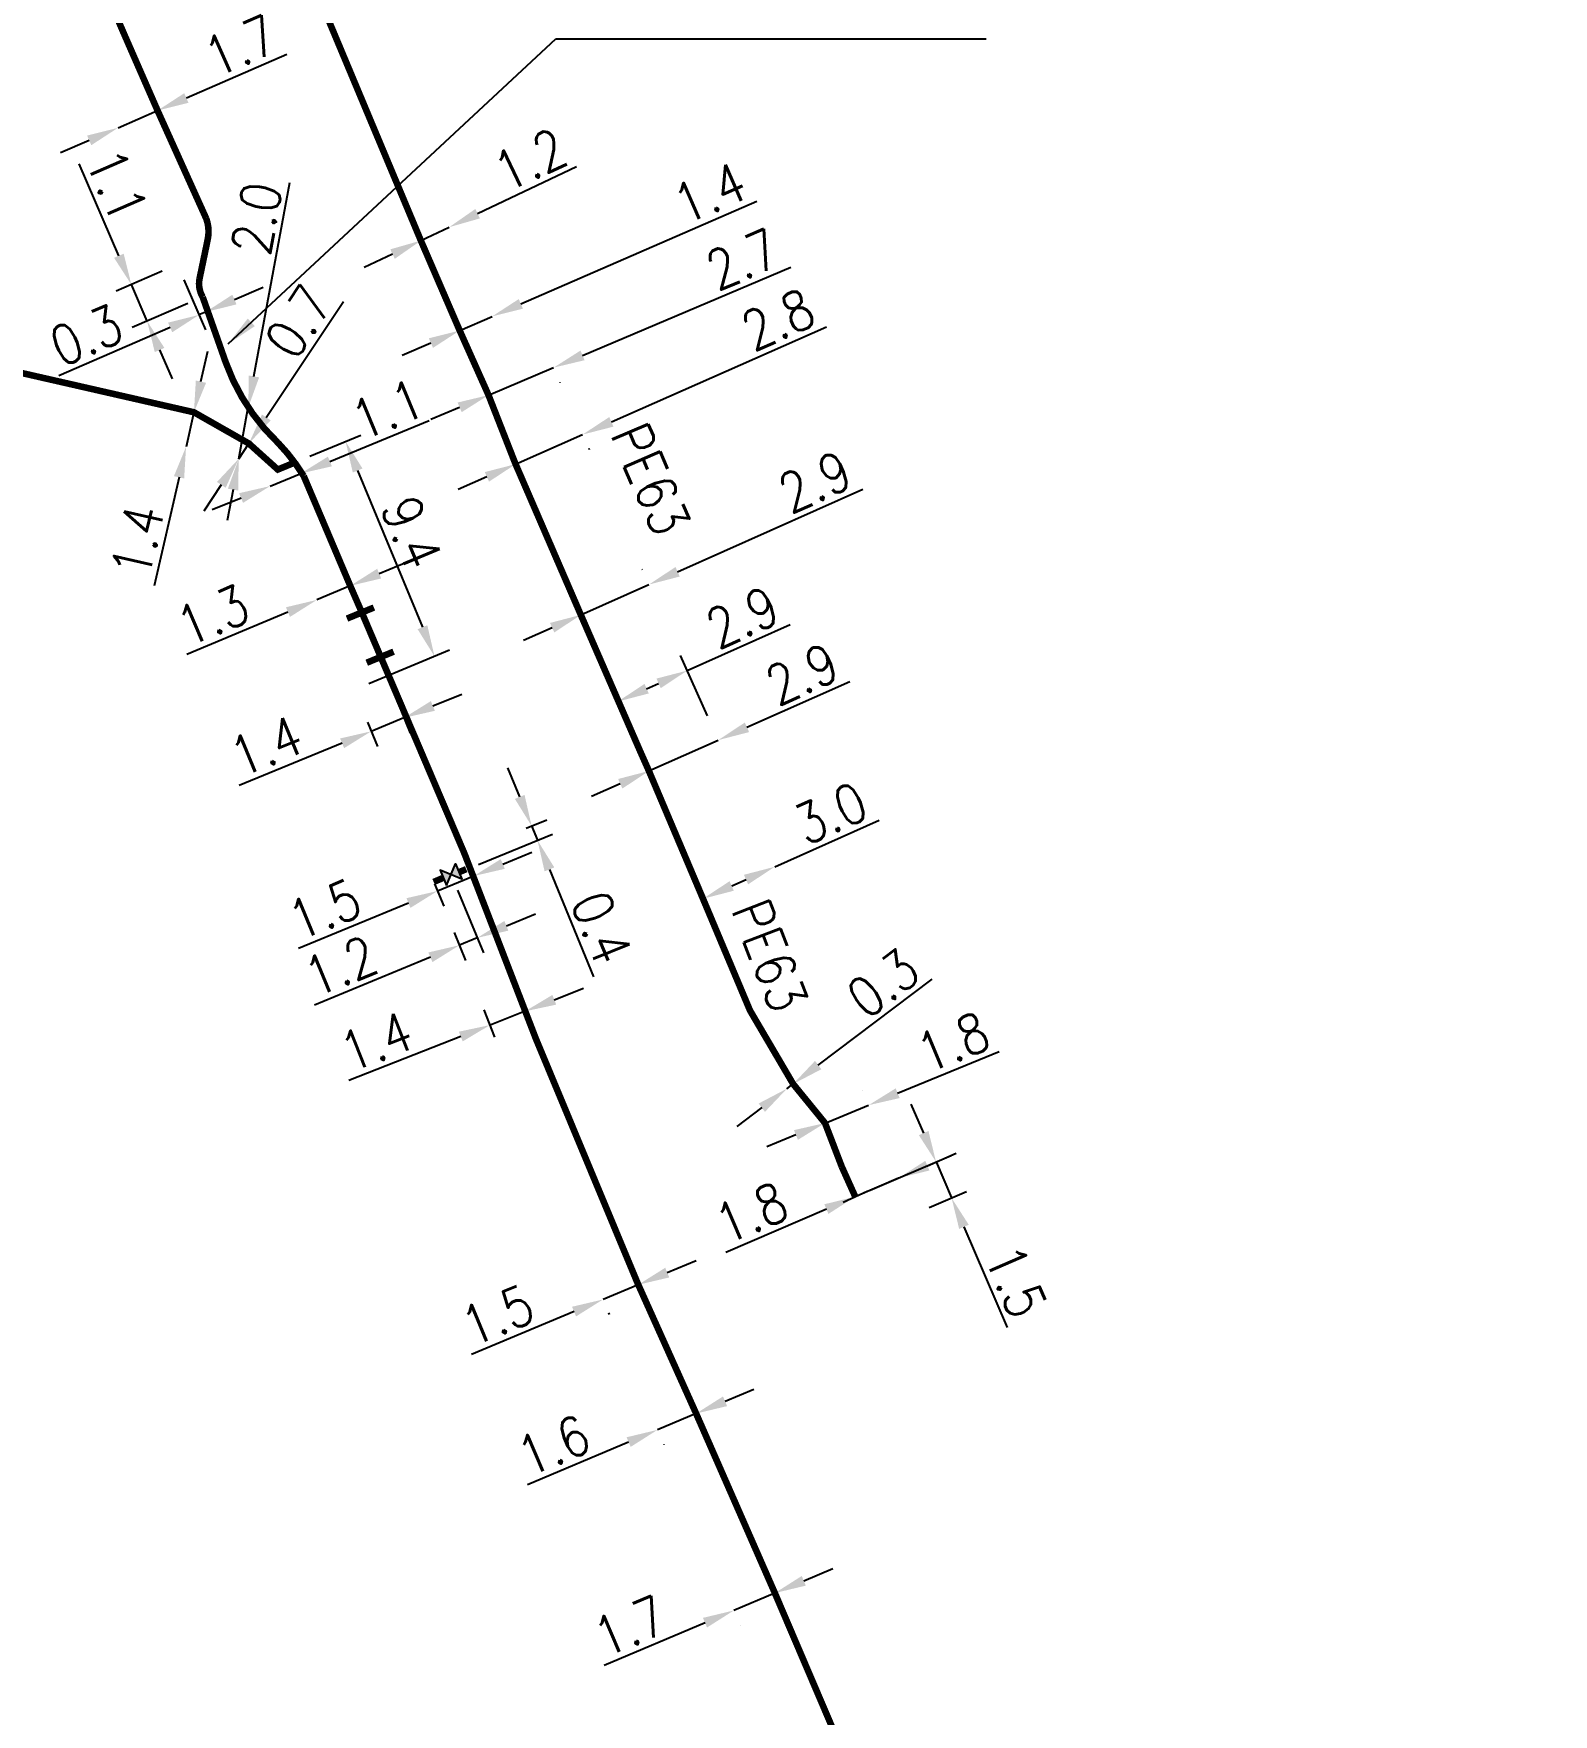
# Model space of a CAD drawing. Header units: millimetres. Extents: x 104988 to 105484, y 137061 to 138000.
# Drawn here: x 105171.4 to 105229.4, y 137511.8 to 137576.1 of the extents above; entities that cross this region are included whole.
import ezdxf
from ezdxf.enums import TextEntityAlignment as Align

# ---------------------------------------------------------------- set-up
doc = ezdxf.new("R2010")
doc.units = ezdxf.units.MM
doc.header["$PDMODE"] = 34
doc.layers.get('0').update_dxf_attribs({"linetype": 'CONTINUOUS'})
doc.layers.get('DEFPOINTS').update_dxf_attribs({"linetype": 'CONTINUOUS'})
for name, color, linetype in [('G_120', 4, 'CONTINUOUS'), ('G_300', 7, 'CONTINUOUS'), ('G_340', 7, 'CONTINUOUS')]:
    doc.layers.add(name, color=color, linetype=linetype)
doc.styles.add('G_ROMANS', font='ROMANS.SHX', dxfattribs={"width": 0.75})
doc.styles.get("Standard").update_dxf_attribs({"font": 'romans.shx', "width": 0.85})
doc.linetypes.add('G_TYPB_PE', pattern='A,5,-0.3,["o",Standard,S=1.5,R=0,X=0,Y=-0.5],-1.65', length=6.95)
doc.dimstyles.get("Standard").update_dxf_attribs({"dimtxt": 1.5, "dimasz": 1.2, "dimexe": 0.625, "dimexo": 0.625, "dimgap": 0.25, "dimtad": 1, "dimdec": 1, "dimzin": 0, "dimdsep": 46, "dimtxsty": 'Standard', "dimcen": -0.5, "dimadec": 0, "dimazin": 0, "dimtfac": 1, "dimtdec": 1, "dimtmove": 0, "dimatfit": 3, "dimfxl": 0, "dimtolj": 1, "dimtzin": 0, "dimarcsym": 0})

# ---------------------------------------------------------------- blocks, each defined once
blk = doc.blocks.new('*D143')
at = {"layer": 'DEFPOINTS', "color": 0, "linetype": 'Continuous', "transparency": 16777216}
for p in [(105183.88, 137550.325), (105185.126, 137550.845), (105185.51, 137549.912)]:
    blk.add_point(p, dxfattribs=at)
at = {"layer": 'G_120', "color": 0, "linetype": 'Continuous', "lineweight": -2, "transparency": 16777216}
for p, q in [((105186.619, 137550.369), (105187.729, 137550.825)), ((105184.118, 137549.746), (105184.498, 137548.821)), ((105185.51, 137549.912), (105184.261, 137549.399)), ((105185.364, 137550.267), (105185.747, 137549.334)), ((105183.151, 137548.942), (105179.22, 137547.326))]:
    blk.add_line(p, q, dxfattribs=at)
at = {"layer": 'G_120', "color": 0, "linetype": 'Continuous', "transparency": 16777216}
for points in [[(105186.543, 137550.554), (105186.696, 137550.184), (105185.51, 137549.912)], [(105183.075, 137549.127), (105183.227, 137548.757), (105184.261, 137549.399)]]:
    blk.add_solid(points, dxfattribs=at)
at = {"layer": 'G_120', "color": 0, "linetype": 'Continuous', "transparency": 16777216, "insert": (105180.25, 137548.831), "char_height": 1.5, "attachment_point": 5, "rotation": 22.35385}
blk.add_mtext('\\A1;1.4', dxfattribs=at)
blk = doc.blocks.new('*D144')
at = {"layer": 'DEFPOINTS', "color": 0, "linetype": 'Continuous', "transparency": 16777216}
for p in [(105187.826, 137544.729), (105186.44, 137544.155), (105186.795, 137543.297)]:
    blk.add_point(p, dxfattribs=at)
at = {"layer": 'G_120', "color": 0, "linetype": 'Continuous', "lineweight": -2, "transparency": 16777216}
for p, q in [((105189.29, 137544.329), (105190.399, 137544.788)), ((105188.181, 137543.87), (105186.795, 137543.297)), ((105188.065, 137544.151), (105188.42, 137543.293)), ((105186.679, 137543.577), (105187.034, 137542.719)), ((105185.686, 137542.838), (105181.485, 137541.099))]:
    blk.add_line(p, q, dxfattribs=at)
at = {"layer": 'G_120', "color": 0, "linetype": 'Continuous', "transparency": 16777216}
for points in [[(105189.213, 137544.514), (105189.366, 137544.145), (105188.181, 137543.87)], [(105185.61, 137543.023), (105185.763, 137542.653), (105186.795, 137543.297)]]:
    blk.add_solid(points, dxfattribs=at)
at = {"layer": 'G_120', "color": 0, "linetype": 'Continuous', "transparency": 16777216, "insert": (105182.483, 137542.595), "char_height": 1.5, "attachment_point": 5, "rotation": 22.48143}
blk.add_mtext('\\A1;1.5', dxfattribs=at)
blk = doc.blocks.new('*D145')
at = {"layer": 'DEFPOINTS', "color": 0, "linetype": 'Continuous', "transparency": 16777216}
for p in [(105188.803, 137538.175), (105190.553, 137537.659), (105189.213, 137537.132)]:
    blk.add_point(p, dxfattribs=at)
at = {"layer": 'G_120', "color": 0, "linetype": 'Continuous', "lineweight": -2, "transparency": 16777216}
for p, q in [((105191.26, 137539.141), (105192.377, 137539.58)), ((105188.984, 137537.714), (105188.574, 137538.757)), ((105190.325, 137538.241), (105189.914, 137539.284)), ((105190.143, 137538.702), (105188.803, 137538.175)), ((105187.686, 137537.736), (105183.404, 137536.052))]:
    blk.add_line(p, q, dxfattribs=at)
at = {"layer": 'G_120', "color": 0, "linetype": 'Continuous', "transparency": 16777216}
for points in [[(105191.187, 137539.327), (105191.333, 137538.955), (105190.143, 137538.702)], [(105187.613, 137537.922), (105187.759, 137537.55), (105188.803, 137538.175)]]:
    blk.add_solid(points, dxfattribs=at)
at = {"layer": 'G_120', "color": 0, "linetype": 'Continuous', "transparency": 16777216, "insert": (105184.458, 137537.541), "char_height": 1.5, "attachment_point": 5, "rotation": 21.46734}
blk.add_mtext('\\A1;1.4', dxfattribs=at)
blk = doc.blocks.new('*D146')
at = {"layer": 'DEFPOINTS', "color": 0, "linetype": 'Continuous', "transparency": 16777216}
for p in [(105183.462, 137554.959), (105183.462, 137554.959), (105182.187, 137554.422)]:
    blk.add_point(p, dxfattribs=at)
at = {"layer": 'G_120', "color": 0, "linetype": 'Continuous', "lineweight": -2, "transparency": 16777216}
for p, q in [((105184.568, 137555.425), (105185.674, 137555.891)), ((105183.462, 137554.959), (105182.187, 137554.422)), ((105181.081, 137553.956), (105177.221, 137552.329))]:
    blk.add_line(p, q, dxfattribs=at)
at = {"layer": 'G_120', "color": 0, "linetype": 'Continuous', "transparency": 16777216}
for points in [[(105184.49, 137555.61), (105184.645, 137555.241), (105183.462, 137554.959)], [(105181.004, 137554.14), (105181.159, 137553.772), (105182.187, 137554.422)]]:
    blk.add_solid(points, dxfattribs=at)
at = {"layer": 'G_120', "color": 0, "linetype": 'Continuous', "transparency": 16777216, "insert": (105178.21, 137553.831), "char_height": 1.5, "attachment_point": 5, "rotation": 22.85143}
blk.add_mtext('\\A1;1.3', dxfattribs=at)
blk = doc.blocks.new('*D147')
at = {"layer": 'DEFPOINTS', "color": 0, "linetype": 'Continuous', "transparency": 16777216}
for p in [(105180.398, 137558.77), (105181.574, 137559.254), (105181.574, 137559.254)]:
    blk.add_point(p, dxfattribs=at)
at = {"layer": 'G_120', "color": 0, "linetype": 'Continuous', "lineweight": -2, "transparency": 16777216}
for p, q in [((105182.684, 137559.71), (105186.481, 137561.273)), ((105180.398, 137558.77), (105181.574, 137559.254)), ((105179.288, 137558.313), (105178.179, 137557.857))]:
    blk.add_line(p, q, dxfattribs=at)
at = {"layer": 'G_120', "color": 0, "linetype": 'Continuous', "transparency": 16777216}
for points in [[(105182.608, 137559.895), (105182.76, 137559.525), (105181.574, 137559.254)], [(105179.212, 137558.498), (105179.364, 137558.128), (105180.398, 137558.77)]]:
    blk.add_solid(points, dxfattribs=at)
at = {"layer": 'G_120', "color": 0, "linetype": 'Continuous', "transparency": 16777216, "insert": (105184.887, 137561.698), "char_height": 1.5, "attachment_point": 5, "rotation": 22.3665}
blk.add_mtext('\\A1;1.1', dxfattribs=at)
blk = doc.blocks.new('*D148')
at = {"layer": 'DEFPOINTS', "color": 0, "linetype": 'Continuous', "transparency": 16777216}
for p in [(105179.564, 137561.78), (105179.564, 137561.78), (105179.2, 137559.814)]:
    blk.add_point(p, dxfattribs=at)
at = {"layer": 'G_120', "color": 0, "linetype": 'Continuous', "lineweight": -2, "transparency": 16777216}
for p, q in [((105179.783, 137562.96), (105181.158, 137570.377)), ((105179.2, 137559.814), (105179.564, 137561.78)), ((105178.981, 137558.634), (105178.763, 137557.454))]:
    blk.add_line(p, q, dxfattribs=at)
at = {"layer": 'G_120', "color": 0, "linetype": 'Continuous', "transparency": 16777216}
for points in [[(105179.586, 137562.996), (105179.98, 137562.924), (105179.564, 137561.78)], [(105178.785, 137558.671), (105179.178, 137558.598), (105179.2, 137559.814)]]:
    blk.add_solid(points, dxfattribs=at)
at = {"layer": 'G_120', "color": 0, "linetype": 'Continuous', "transparency": 16777216, "insert": (105179.885, 137569), "char_height": 1.5, "attachment_point": 5, "rotation": 79.50032}
blk.add_mtext('\\A1;2.0', dxfattribs=at)
blk = doc.blocks.new('*D149')
at = {"layer": 'DEFPOINTS', "color": 0, "linetype": 'Continuous', "transparency": 16777216}
for p in [(105176.848, 137567.227), (105177.824, 137565.991), (105175.699, 137565.073)]:
    blk.add_point(p, dxfattribs=at)
at = {"layer": 'G_120', "color": 0, "linetype": 'Continuous', "lineweight": -2, "transparency": 16777216}
for p, q in [((105174.62, 137567.571), (105173.102, 137571.082)), ((105176.274, 137566.979), (105174.522, 137566.222)), ((105175.699, 137565.073), (105175.096, 137566.47)), ((105177.25, 137565.743), (105175.126, 137564.825)), ((105176.175, 137563.971), (105176.651, 137562.87))]:
    blk.add_line(p, q, dxfattribs=at)
at = {"layer": 'G_120', "color": 0, "linetype": 'Continuous', "transparency": 16777216}
for points in [[(105174.803, 137567.65), (105174.436, 137567.492), (105175.096, 137566.47)], [(105176.359, 137564.051), (105175.992, 137563.892), (105175.699, 137565.073)]]:
    blk.add_solid(points, dxfattribs=at)
at = {"layer": 'G_120', "color": 0, "linetype": 'Continuous', "transparency": 16777216, "insert": (105174.541, 137570.274), "char_height": 1.5, "attachment_point": 5, "rotation": 293.37337}
blk.add_mtext('\\A1;1.1', dxfattribs=at)
blk = doc.blocks.new('*D150')
at = {"layer": 'DEFPOINTS', "color": 0, "linetype": 'Continuous', "transparency": 16777216}
for p in [(105176.848, 137567.227), (105177.935, 137565.421), (105177.935, 137565.421)]:
    blk.add_point(p, dxfattribs=at)
at = {"layer": 'G_120', "color": 0, "linetype": 'Continuous', "lineweight": -2, "transparency": 16777216}
for p, q in [((105177.097, 137566.653), (105177.929, 137564.737)), ((105179.036, 137565.899), (105180.136, 137566.377)), ((105177.935, 137565.421), (105177.68, 137565.31)), ((105176.579, 137564.832), (105172.323, 137562.984)), ((105178.184, 137564.847), (105178.184, 137564.847))]:
    blk.add_line(p, q, dxfattribs=at)
at = {"layer": 'G_120', "color": 0, "linetype": 'Continuous', "transparency": 16777216}
for points in [[(105178.956, 137566.082), (105179.115, 137565.715), (105177.935, 137565.421)], [(105176.5, 137565.015), (105176.659, 137564.649), (105177.68, 137565.31)]]:
    blk.add_solid(points, dxfattribs=at)
at = {"layer": 'G_120', "color": 0, "linetype": 'Continuous', "transparency": 16777216, "insert": (105173.379, 137564.532), "char_height": 1.5, "attachment_point": 5, "rotation": 23.47409}
blk.add_mtext('\\A1;0.3', dxfattribs=at)
blk = doc.blocks.new('*D151')
at = {"layer": 'DEFPOINTS', "color": 0, "linetype": 'Continuous', "transparency": 16777216}
for p in [(105176.098, 137573.12), (105174.586, 137572.46), (105174.586, 137572.46)]:
    blk.add_point(p, dxfattribs=at)
at = {"layer": 'G_120', "color": 0, "linetype": 'Continuous', "lineweight": -2, "transparency": 16777216}
for p, q in [((105177.198, 137573.6), (105181.038, 137575.275)), ((105174.586, 137572.46), (105176.098, 137573.12)), ((105173.486, 137571.98), (105172.386, 137571.501))]:
    blk.add_line(p, q, dxfattribs=at)
at = {"layer": 'G_120', "color": 0, "linetype": 'Continuous', "transparency": 16777216}
for points in [[(105177.118, 137573.783), (105177.278, 137573.417), (105176.098, 137573.12)], [(105173.406, 137572.164), (105173.566, 137571.797), (105174.586, 137572.46)]]:
    blk.add_solid(points, dxfattribs=at)
at = {"layer": 'G_120', "color": 0, "linetype": 'Continuous', "transparency": 16777216, "insert": (105179.268, 137575.594), "char_height": 1.5, "attachment_point": 5, "rotation": 23.57272}
blk.add_mtext('\\A1;1.7', dxfattribs=at)
blk = doc.blocks.new('*D152')
at = {"layer": 'DEFPOINTS', "color": 0, "linetype": 'Continuous', "transparency": 16777216}
for p in [(105194.441, 137528.317), (105193.094, 137527.754), (105193.121, 137527.689)]:
    blk.add_point(p, dxfattribs=at)
at = {"layer": 'G_120', "color": 0, "linetype": 'Continuous', "lineweight": -2, "transparency": 16777216}
for p, q in [((105195.575, 137528.716), (105196.682, 137529.179)), ((105194.468, 137528.253), (105193.121, 137527.689)), ((105192.014, 137527.226), (105188.097, 137525.587)), ((105193.335, 137527.177), (105193.362, 137527.113)), ((105194.682, 137527.741), (105194.709, 137527.676))]:
    blk.add_line(p, q, dxfattribs=at)
at = {"layer": 'G_120', "color": 0, "linetype": 'Continuous', "transparency": 16777216}
for points in [[(105195.498, 137528.9), (105195.652, 137528.531), (105194.468, 137528.253)], [(105191.937, 137527.411), (105192.091, 137527.042), (105193.121, 137527.689)]]:
    blk.add_solid(points, dxfattribs=at)
at = {"layer": 'G_120', "color": 0, "linetype": 'Continuous', "transparency": 16777216, "insert": (105189.09, 137527.087), "char_height": 1.5, "attachment_point": 5, "rotation": 22.69889}
blk.add_mtext('\\A1;1.5', dxfattribs=at)
blk = doc.blocks.new('*D153')
at = {"layer": 'DEFPOINTS', "color": 0, "linetype": 'Continuous', "transparency": 16777216}
for p in [(105196.671, 137523.35), (105195.197, 137522.727), (105195.205, 137522.708)]:
    blk.add_point(p, dxfattribs=at)
at = {"layer": 'G_120', "color": 0, "linetype": 'Continuous', "lineweight": -2, "transparency": 16777216}
for p, q in [((105197.784, 137523.798), (105198.889, 137524.266)), ((105196.679, 137523.331), (105195.205, 137522.708)), ((105196.914, 137522.775), (105196.922, 137522.755)), ((105194.1, 137522.24), (105190.241, 137520.608)), ((105195.44, 137522.151), (105195.449, 137522.132))]:
    blk.add_line(p, q, dxfattribs=at)
at = {"layer": 'G_120', "color": 0, "linetype": 'Continuous', "transparency": 16777216}
for points in [[(105197.706, 137523.983), (105197.862, 137523.614), (105196.679, 137523.331)], [(105194.022, 137522.424), (105194.178, 137522.056), (105195.205, 137522.708)]]:
    blk.add_solid(points, dxfattribs=at)
at = {"layer": 'G_120', "color": 0, "linetype": 'Continuous', "transparency": 16777216, "insert": (105191.229, 137522.112), "char_height": 1.5, "attachment_point": 5, "rotation": 22.92575}
blk.add_mtext('\\A1;1.6', dxfattribs=at)
blk = doc.blocks.new('*D154')
at = {"layer": 'DEFPOINTS', "color": 0, "linetype": 'Continuous', "transparency": 16777216}
for p in [(105199.687, 137516.475), (105198.122, 137515.812), (105198.124, 137515.807)]:
    blk.add_point(p, dxfattribs=at)
at = {"layer": 'G_120', "color": 0, "linetype": 'Continuous', "lineweight": -2, "transparency": 16777216}
for p, q in [((105200.794, 137516.939), (105201.898, 137517.408)), ((105199.689, 137516.471), (105198.124, 137515.807)), ((105199.931, 137515.9), (105199.933, 137515.895)), ((105197.019, 137515.339), (105193.162, 137513.703)), ((105198.366, 137515.236), (105198.368, 137515.232))]:
    blk.add_line(p, q, dxfattribs=at)
at = {"layer": 'G_120', "color": 0, "linetype": 'Continuous', "transparency": 16777216}
for points in [[(105200.715, 137517.123), (105200.872, 137516.755), (105199.689, 137516.471)], [(105196.941, 137515.523), (105197.097, 137515.155), (105198.124, 137515.807)]]:
    blk.add_solid(points, dxfattribs=at)
at = {"layer": 'G_120', "color": 0, "linetype": 'Continuous', "transparency": 16777216, "insert": (105194.148, 137515.208), "char_height": 1.5, "attachment_point": 5, "rotation": 22.97638}
blk.add_mtext('\\A1;1.7', dxfattribs=at)
blk = doc.blocks.new('*D46')
at = {"layer": 'DEFPOINTS', "color": 0, "linetype": 'Continuous', "transparency": 16777216}
for p in [(105189.612, 137545.462), (105190.618, 137545.234), (105187.788, 137544.073)]:
    blk.add_point(p, dxfattribs=at)
at = {"layer": 'G_120', "color": 0, "linetype": 'Continuous', "lineweight": -2, "transparency": 16777216}
for p, q in [((105189.938, 137546.893), (105189.482, 137548.003)), ((105190.19, 137545.699), (105190.971, 137546.02)), ((105188.366, 137544.31), (105191.197, 137545.471)), ((105190.393, 137545.783), (105190.618, 137545.234)), ((105191.074, 137544.123), (105192.756, 137540.023))]:
    blk.add_line(p, q, dxfattribs=at)
at = {"layer": 'G_120', "color": 0, "linetype": 'Continuous', "transparency": 16777216}
for points in [[(105190.123, 137546.969), (105189.753, 137546.817), (105190.393, 137545.783)], [(105191.259, 137544.199), (105190.889, 137544.047), (105190.618, 137545.234)]]:
    blk.add_solid(points, dxfattribs=at)
at = {"layer": 'G_120', "color": 0, "linetype": 'Continuous', "transparency": 16777216, "insert": (105193.068, 137541.897), "char_height": 1.5, "attachment_point": 5, "rotation": 292.3028}
blk.add_mtext('\\A1;0.4', dxfattribs=at)
blk = doc.blocks.new('*D47')
at = {"layer": 'DEFPOINTS', "color": 0, "linetype": 'Continuous', "transparency": 16777216}
for p in [(105187.325, 137543.908), (105187.19, 137542.294), (105188.318, 137541.508)]:
    blk.add_point(p, dxfattribs=at)
at = {"layer": 'G_120', "color": 0, "linetype": 'Continuous', "lineweight": -2, "transparency": 16777216}
for p, q in [((105187.564, 137543.331), (105188.557, 137540.931)), ((105189.427, 137541.967), (105190.536, 137542.426)), ((105187.429, 137541.717), (105187.872, 137540.647)), ((105188.318, 137541.508), (105187.633, 137541.225)), ((105186.524, 137540.766), (105182.093, 137538.931))]:
    blk.add_line(p, q, dxfattribs=at)
at = {"layer": 'G_120', "color": 0, "linetype": 'Continuous', "transparency": 16777216}
for points in [[(105189.351, 137542.152), (105189.504, 137541.783), (105188.318, 137541.508)], [(105186.448, 137540.95), (105186.601, 137540.581), (105187.633, 137541.225)]]:
    blk.add_solid(points, dxfattribs=at)
at = {"layer": 'G_120', "color": 0, "linetype": 'Continuous', "transparency": 16777216, "insert": (105183.091, 137540.427), "char_height": 1.5, "attachment_point": 5, "rotation": 22.49078}
blk.add_mtext('\\A1;1.2', dxfattribs=at)
blk = doc.blocks.new('G_300_04')
at = {"linetype": 'Continuous'}
h = blk.add_hatch(color=0, dxfattribs=at)
h.paths.add_polyline_path([(-1, 1), (-1, -1), (0, 0)])
h.paths.add_polyline_path([(1, 1), (0, 0), (1, -1)])
at = {"color": 0, "linetype": 'Continuous', "flags": 128}
blk.add_lwpolyline([(-1, -1), (1, 1), (1, -1), (-1, 1)], close=True, dxfattribs=at)
at = {"color": 0, "linetype": 'Continuous', "style": 'G_ROMANS', "width": 0.75}
blk.add_attdef('NUM', text='', height=1.5, dxfattribs=at).set_placement((0, 2.1), align=Align.MIDDLE_CENTER)
at = {"color": 0, "linetype": 'Continuous', "style": 'G_ROMANS', "width": 0.75, "flags": 3}
for tag, p in [('DEF_LEG', (0, -5)), ('DEF_COUP', (0, -7.5)), ('DEF_TYPE', (0, -10))]:
    blk.add_attdef(tag, text='', height=1.2, dxfattribs=at).set_placement(p, align=Align.MIDDLE)
blk = doc.blocks.new('*D240')
at = {"layer": 'DEFPOINTS', "color": 0, "linetype": 'Continuous', "transparency": 16777216}
for p in [(105193.693, 137550.54), (105197.368, 137549.417), (105194.551, 137548.615)]:
    blk.add_point(p, dxfattribs=at)
at = {"layer": 'G_120', "color": 0, "linetype": 'Continuous', "lineweight": -2, "transparency": 16777216}
for p, q in [((105196.342, 137551.721), (105200.279, 137553.475)), ((105197.114, 137549.987), (105196.087, 137552.292)), ((105194.296, 137549.185), (105193.438, 137551.111)), ((105194.789, 137551.029), (105195.246, 137551.232))]:
    blk.add_line(p, q, dxfattribs=at)
at = {"layer": 'G_120', "color": 0, "linetype": 'Continuous', "transparency": 16777216}
for points in [[(105195.164, 137551.415), (105195.327, 137551.05), (105196.342, 137551.721)], [(105194.707, 137551.211), (105194.87, 137550.846), (105193.693, 137550.54)]]:
    blk.add_solid(points, dxfattribs=at)
at = {"layer": 'G_120', "color": 0, "linetype": 'Continuous', "transparency": 16777216, "insert": (105198.451, 137553.756), "char_height": 1.5, "attachment_point": 5, "rotation": 24.01641}
blk.add_mtext('\\A1;2.9', dxfattribs=at)
blk = doc.blocks.new('*D244')
at = {"layer": 'DEFPOINTS', "color": 0, "linetype": 'Continuous', "transparency": 16777216}
for p in [(105187.245, 137568.665), (105187.245, 137568.665), (105186.161, 137568.15)]:
    blk.add_point(p, dxfattribs=at)
at = {"layer": 'G_120', "color": 0, "linetype": 'Continuous', "lineweight": -2, "transparency": 16777216}
for p, q in [((105188.329, 137569.18), (105192.114, 137570.977)), ((105186.161, 137568.15), (105187.245, 137568.665)), ((105185.077, 137567.635), (105183.993, 137567.121))]:
    blk.add_line(p, q, dxfattribs=at)
at = {"layer": 'G_120', "color": 0, "linetype": 'Continuous', "transparency": 16777216}
for points in [[(105188.243, 137569.36), (105188.415, 137568.999), (105187.245, 137568.665)], [(105184.992, 137567.816), (105185.163, 137567.455), (105186.161, 137568.15)]]:
    blk.add_solid(points, dxfattribs=at)
at = {"layer": 'G_120', "color": 0, "linetype": 'Continuous', "transparency": 16777216, "insert": (105190.334, 137571.239), "char_height": 1.5, "attachment_point": 5, "rotation": 25.40142}
blk.add_mtext('\\A1;1.2', dxfattribs=at)
blk = doc.blocks.new('*D245')
at = {"layer": 'DEFPOINTS', "color": 0, "linetype": 'Continuous', "transparency": 16777216}
for p in [(105188.882, 137565.254), (105188.882, 137565.254), (105187.644, 137564.714)]:
    blk.add_point(p, dxfattribs=at)
at = {"layer": 'G_120', "color": 0, "linetype": 'Continuous', "lineweight": -2, "transparency": 16777216}
for p, q in [((105189.982, 137565.733), (105198.996, 137569.663)), ((105187.644, 137564.714), (105188.882, 137565.254)), ((105186.544, 137564.235), (105185.444, 137563.755))]:
    blk.add_line(p, q, dxfattribs=at)
at = {"layer": 'G_120', "color": 0, "linetype": 'Continuous', "transparency": 16777216}
for points in [[(105189.902, 137565.917), (105190.061, 137565.55), (105188.882, 137565.254)], [(105186.464, 137564.418), (105186.624, 137564.051), (105187.644, 137564.714)]]:
    blk.add_solid(points, dxfattribs=at)
at = {"layer": 'G_120', "color": 0, "linetype": 'Continuous', "transparency": 16777216, "insert": (105197.199, 137569.97), "char_height": 1.5, "attachment_point": 5, "rotation": 23.55197}
blk.add_mtext('\\A1;1.4', dxfattribs=at)
blk = doc.blocks.new('*D246')
at = {"layer": 'DEFPOINTS', "color": 0, "linetype": 'Continuous', "transparency": 16777216}
for p in [(105191.231, 137563.303), (105191.234, 137563.297), (105188.744, 137562.251)]:
    blk.add_point(p, dxfattribs=at)
at = {"layer": 'G_120', "color": 0, "linetype": 'Continuous', "lineweight": -2, "transparency": 16777216}
for p, q in [((105192.339, 137563.765), (105200.305, 137567.132)), ((105188.747, 137562.246), (105191.234, 137563.297)), ((105191.475, 137562.727), (105191.477, 137562.722)), ((105187.641, 137561.779), (105186.536, 137561.312)), ((105188.988, 137561.676), (105188.99, 137561.67))]:
    blk.add_line(p, q, dxfattribs=at)
at = {"layer": 'G_120', "color": 0, "linetype": 'Continuous', "transparency": 16777216}
for points in [[(105192.261, 137563.949), (105192.417, 137563.58), (105191.234, 137563.297)], [(105187.564, 137561.963), (105187.719, 137561.595), (105188.747, 137562.246)]]:
    blk.add_solid(points, dxfattribs=at)
at = {"layer": 'G_120', "color": 0, "linetype": 'Continuous', "transparency": 16777216, "insert": (105198.455, 137567.436), "char_height": 1.5, "attachment_point": 5, "rotation": 22.91505}
blk.add_mtext('\\A1;2.7', dxfattribs=at)
blk = doc.blocks.new('*D247')
at = {"layer": 'DEFPOINTS', "color": 0, "linetype": 'Continuous', "transparency": 16777216}
for p in [(105192.32, 137560.791), (105192.343, 137560.74), (105189.759, 137559.659)]:
    blk.add_point(p, dxfattribs=at)
at = {"layer": 'G_120', "color": 0, "linetype": 'Continuous', "lineweight": -2, "transparency": 16777216}
for p, q in [((105193.44, 137561.225), (105201.663, 137564.86)), ((105189.782, 137559.608), (105192.343, 137560.74)), ((105192.573, 137560.22), (105192.596, 137560.168)), ((105188.684, 137559.123), (105187.587, 137558.638)), ((105190.012, 137559.088), (105190.035, 137559.036))]:
    blk.add_line(p, q, dxfattribs=at)
at = {"layer": 'G_120', "color": 0, "linetype": 'Continuous', "transparency": 16777216}
for points in [[(105193.36, 137561.408), (105193.521, 137561.042), (105192.343, 137560.74)], [(105188.604, 137559.306), (105188.765, 137558.94), (105189.782, 137559.608)]]:
    blk.add_solid(points, dxfattribs=at)
at = {"layer": 'G_120', "color": 0, "linetype": 'Continuous', "transparency": 16777216, "insert": (105199.809, 137565.134), "char_height": 1.5, "attachment_point": 5, "rotation": 23.84957}
blk.add_mtext('\\A1;2.8', dxfattribs=at)
blk = doc.blocks.new('*D248')
at = {"layer": 'DEFPOINTS', "color": 0, "linetype": 'Continuous', "transparency": 16777216}
for p in [(105194.877, 137555.008), (105194.878, 137555.005), (105192.275, 137553.845)]:
    blk.add_point(p, dxfattribs=at)
at = {"layer": 'G_120', "color": 0, "linetype": 'Continuous', "lineweight": -2, "transparency": 16777216}
for p, q in [((105195.973, 137555.496), (105203.051, 137558.65)), ((105194.624, 137555.576), (105194.623, 137555.579)), ((105192.274, 137553.848), (105194.877, 137555.008)), ((105192.021, 137554.416), (105192.019, 137554.419)), ((105191.178, 137553.36), (105190.081, 137552.871))]:
    blk.add_line(p, q, dxfattribs=at)
at = {"layer": 'G_120', "color": 0, "linetype": 'Continuous', "transparency": 16777216}
for points in [[(105195.892, 137555.679), (105196.054, 137555.314), (105194.877, 137555.008)], [(105191.096, 137553.542), (105191.259, 137553.177), (105192.274, 137553.848)]]:
    blk.add_solid(points, dxfattribs=at)
at = {"layer": 'G_120', "color": 0, "linetype": 'Continuous', "transparency": 16777216, "insert": (105201.223, 137558.93), "char_height": 1.5, "attachment_point": 5, "rotation": 24.01641}
blk.add_mtext('\\A1;2.9', dxfattribs=at)
blk = doc.blocks.new('*D325')
at = {"layer": 'DEFPOINTS', "color": 0, "linetype": 'Continuous', "transparency": 16777216}
for p in [(105199.682, 137544.223), (105199.682, 137544.223), (105196.942, 137543.002)]:
    blk.add_point(p, dxfattribs=at)
at = {"layer": 'G_120', "color": 0, "linetype": 'Continuous', "lineweight": -2, "transparency": 16777216}
for p, q in [((105199.682, 137544.223), (105203.675, 137546.002)), ((105198.038, 137543.49), (105198.586, 137543.735))]:
    blk.add_line(p, q, dxfattribs=at)
at = {"layer": 'G_120', "color": 0, "linetype": 'Continuous', "transparency": 16777216}
for points in [[(105198.505, 137543.917), (105198.668, 137543.552), (105199.682, 137544.223)], [(105197.957, 137543.673), (105198.12, 137543.308), (105196.942, 137543.002)]]:
    blk.add_solid(points, dxfattribs=at)
at = {"layer": 'G_120', "color": 0, "linetype": 'Continuous', "transparency": 16777216, "insert": (105201.82, 137546.27), "char_height": 1.5, "attachment_point": 5, "rotation": 24.01641}
blk.add_mtext('\\A1;3.0', dxfattribs=at)
blk = doc.blocks.new('*D326')
at = {"layer": 'DEFPOINTS', "color": 0, "linetype": 'Continuous', "transparency": 16777216}
for p in [(105200.148, 137535.743), (105200.148, 137535.743), (105200.387, 137535.924)]:
    blk.add_point(p, dxfattribs=at)
at = {"layer": 'G_120', "color": 0, "linetype": 'Continuous', "lineweight": -2, "transparency": 16777216}
for p, q in [((105201.345, 137536.647), (105205.695, 137539.932)), ((105200.148, 137535.743), (105200.387, 137535.924)), ((105199.19, 137535.02), (105198.233, 137534.297))]:
    blk.add_line(p, q, dxfattribs=at)
at = {"layer": 'G_120', "color": 0, "linetype": 'Continuous', "transparency": 16777216}
for points in [[(105201.224, 137536.806), (105201.465, 137536.487), (105200.387, 137535.924)], [(105199.07, 137535.179), (105199.311, 137534.86), (105200.148, 137535.743)]]:
    blk.add_solid(points, dxfattribs=at)
at = {"layer": 'G_120', "color": 0, "linetype": 'Continuous', "transparency": 16777216, "insert": (105203.827, 137539.774), "char_height": 1.5, "attachment_point": 5, "rotation": 37.05492}
blk.add_mtext('\\A1;0.3', dxfattribs=at)
blk = doc.blocks.new('*D327')
at = {"layer": 'DEFPOINTS', "color": 0, "linetype": 'Continuous', "transparency": 16777216}
for p in [(105202.761, 137531.617), (105206.442, 137531.567), (105205.014, 137530.953)]:
    blk.add_point(p, dxfattribs=at)
at = {"layer": 'G_340', "color": 0, "linetype": 'Continuous', "lineweight": -2, "transparency": 16777216}
for p, q in [((105205.376, 137534.047), (105204.902, 137535.15)), ((105203.335, 137531.864), (105206.424, 137533.192)), ((105205.849, 137532.945), (105206.442, 137531.567)), ((105205.589, 137531.2), (105207.016, 137531.814)), ((105206.915, 137530.464), (105208.569, 137526.615))]:
    blk.add_line(p, q, dxfattribs=at)
at = {"layer": 'G_340', "color": 0, "linetype": 'Continuous', "transparency": 16777216}
for points in [[(105205.559, 137534.126), (105205.192, 137533.968), (105205.849, 137532.945)], [(105207.099, 137530.543), (105206.732, 137530.385), (105206.442, 137531.567)]]:
    blk.add_solid(points, dxfattribs=at)
at = {"layer": 'G_340', "color": 0, "linetype": 'Continuous', "transparency": 16777216, "insert": (105208.898, 137528.383), "char_height": 1.5, "attachment_point": 5, "rotation": 293.25571}
blk.add_mtext('\\A1;1.5', dxfattribs=at)
blk = doc.blocks.new('*D328')
at = {"layer": 'DEFPOINTS', "color": 0, "linetype": 'Continuous', "transparency": 16777216}
for p in [(105204.414, 137532.328), (105204.414, 137532.328), (105202.761, 137531.617)]:
    blk.add_point(p, dxfattribs=at)
at = {"layer": 'G_340', "color": 0, "linetype": 'Continuous', "lineweight": -2, "transparency": 16777216}
for p, q in [((105205.517, 137532.802), (105206.619, 137533.276)), ((105204.414, 137532.328), (105202.761, 137531.617)), ((105201.658, 137531.144), (105197.809, 137529.49))]:
    blk.add_line(p, q, dxfattribs=at)
at = {"layer": 'G_340', "color": 0, "linetype": 'Continuous', "transparency": 16777216}
for points in [[(105205.438, 137532.986), (105205.596, 137532.618), (105204.414, 137532.328)], [(105201.579, 137531.327), (105201.737, 137530.96), (105202.761, 137531.617)]]:
    blk.add_solid(points, dxfattribs=at)
at = {"layer": 'G_340', "color": 0, "linetype": 'Continuous', "transparency": 16777216, "insert": (105198.788, 137530.999), "char_height": 1.5, "attachment_point": 5, "rotation": 23.25571}
blk.add_mtext('\\A1;1.8', dxfattribs=at)
blk = doc.blocks.new('*D329')
at = {"layer": 'DEFPOINTS', "color": 0, "linetype": 'Continuous', "transparency": 16777216}
for p in [(105203.271, 137535.114), (105203.272, 137535.11), (105201.605, 137534.431)]:
    blk.add_point(p, dxfattribs=at)
at = {"layer": 'G_120', "color": 0, "linetype": 'Continuous', "lineweight": -2, "transparency": 16777216}
for p, q in [((105204.381, 137535.57), (105208.256, 137537.161)), ((105203.035, 137535.688), (105203.033, 137535.693)), ((105201.605, 137534.431), (105203.271, 137535.114)), ((105200.495, 137533.975), (105199.385, 137533.519))]:
    blk.add_line(p, q, dxfattribs=at)
at = {"layer": 'G_120', "color": 0, "linetype": 'Continuous', "transparency": 16777216}
for points in [[(105204.305, 137535.755), (105204.457, 137535.385), (105203.271, 137535.114)], [(105200.419, 137534.16), (105200.571, 137533.79), (105201.605, 137534.431)]]:
    blk.add_solid(points, dxfattribs=at)
at = {"layer": 'G_120', "color": 0, "linetype": 'Continuous', "transparency": 16777216, "insert": (105206.494, 137537.519), "char_height": 1.5, "attachment_point": 5, "rotation": 22.31904}
blk.add_mtext('\\A1;1.8', dxfattribs=at)
blk = doc.blocks.new('G_340_07')
at = {"color": 0, "linetype": 'Continuous', "const_width": 0.25, "flags": 128}
blk.add_lwpolyline([(0, 0), (1.25, 0)], dxfattribs=at)
at = {"color": 0, "linetype": 'Continuous', "flags": 128}
blk.add_lwpolyline([(1.25, -0.5), (1.25, 0.5)], dxfattribs=at)
at = {"color": 0, "linetype": 'Continuous', "width": 0.75, "flags": 3}
for tag, p in [('DEF_LEG', (0, -5)), ('DEF_COUP', (0, -7.5)), ('DEF_TYPE', (0, -10))]:
    blk.add_attdef(tag, text='', height=1.2, dxfattribs=at).set_placement(p, align=Align.MIDDLE)
blk = doc.blocks.new('*D332')
at = {"layer": 'DEFPOINTS', "color": 0, "linetype": 'Continuous', "transparency": 16777216}
for p in [(105197.525, 137549.064), (105197.525, 137549.064), (105194.876, 137547.884)]:
    blk.add_point(p, dxfattribs=at)
at = {"layer": 'G_120', "color": 0, "linetype": 'Continuous', "lineweight": -2, "transparency": 16777216}
for p, q in [((105198.621, 137549.553), (105202.559, 137551.307)), ((105194.876, 137547.884), (105197.525, 137549.064)), ((105193.78, 137547.395), (105192.684, 137546.907))]:
    blk.add_line(p, q, dxfattribs=at)
at = {"layer": 'G_120', "color": 0, "linetype": 'Continuous', "transparency": 16777216}
for points in [[(105198.54, 137549.735), (105198.703, 137549.37), (105197.525, 137549.064)], [(105193.699, 137547.578), (105193.862, 137547.213), (105194.876, 137547.884)]]:
    blk.add_solid(points, dxfattribs=at)
at = {"layer": 'G_120', "color": 0, "linetype": 'Continuous', "transparency": 16777216, "insert": (105200.731, 137551.587), "char_height": 1.5, "attachment_point": 5, "rotation": 24.01641}
blk.add_mtext('\\A1;2.9', dxfattribs=at)
blk = doc.blocks.new('*D341')
at = {"layer": 'DEFPOINTS', "color": 0, "linetype": 'Continuous', "transparency": 16777216}
for p in [(105179.588, 137560.397), (105179.2, 137559.814), (105179.2, 137559.814)]:
    blk.add_point(p, dxfattribs=at)
at = {"layer": 'G_120', "color": 0, "linetype": 'Continuous', "lineweight": -2, "transparency": 16777216}
for p, q in [((105180.254, 137561.395), (105183.206, 137565.821)), ((105179.2, 137559.814), (105179.588, 137560.397)), ((105178.534, 137558.816), (105177.868, 137557.817))]:
    blk.add_line(p, q, dxfattribs=at)
at = {"layer": 'G_120', "color": 0, "linetype": 'Continuous', "transparency": 16777216}
for points in [[(105180.088, 137561.506), (105180.421, 137561.284), (105179.588, 137560.397)], [(105178.368, 137558.927), (105178.701, 137558.705), (105179.2, 137559.814)]]:
    blk.add_solid(points, dxfattribs=at)
at = {"layer": 'G_120', "color": 0, "linetype": 'Continuous', "transparency": 16777216, "insert": (105181.494, 137565.057), "char_height": 1.5, "attachment_point": 5, "rotation": 56.3018}
blk.add_mtext('\\A1;0.7', dxfattribs=at)
blk = doc.blocks.new('*D342')
at = {"layer": 'DEFPOINTS', "color": 0, "linetype": 'Continuous', "transparency": 16777216}
for p in [(105181.339, 137559.669), (105186.681, 137552.268), (105183.598, 137550.992)]:
    blk.add_point(p, dxfattribs=at)
at = {"layer": 'G_120', "color": 0, "linetype": 'Continuous', "lineweight": -2, "transparency": 16777216}
for p, q in [((105181.917, 137559.908), (105183.862, 137560.713)), ((105183.744, 137559.365), (105186.222, 137553.376)), ((105184.176, 137551.231), (105187.259, 137552.507))]:
    blk.add_line(p, q, dxfattribs=at)
at = {"layer": 'G_120', "color": 0, "linetype": 'Continuous', "transparency": 16777216}
for points in [[(105183.929, 137559.442), (105183.559, 137559.289), (105183.285, 137560.474)], [(105186.407, 137553.453), (105186.037, 137553.3), (105186.681, 137552.268)]]:
    blk.add_solid(points, dxfattribs=at)
at = {"layer": 'G_120', "color": 0, "linetype": 'Continuous', "transparency": 16777216, "insert": (105185.808, 137556.993), "char_height": 1.5, "attachment_point": 5, "rotation": 292.48143}
blk.add_mtext('\\A1;9.4', dxfattribs=at)
blk = doc.blocks.new('*D343')
at = {"layer": 'DEFPOINTS', "color": 0, "linetype": 'Continuous', "transparency": 16777216}
for p in [(105177.488, 137561.591), (105177.187, 137560.275), (105177.187, 137560.275)]:
    blk.add_point(p, dxfattribs=at)
at = {"layer": 'G_120', "color": 0, "linetype": 'Continuous', "lineweight": -2, "transparency": 16777216}
for p, q in [((105177.756, 137562.761), (105178.024, 137563.931)), ((105177.488, 137561.591), (105177.187, 137560.275)), ((105176.919, 137559.105), (105175.97, 137554.963))]:
    blk.add_line(p, q, dxfattribs=at)
at = {"layer": 'G_120', "color": 0, "linetype": 'Continuous', "transparency": 16777216}
for points in [[(105177.561, 137562.805), (105177.951, 137562.716), (105177.488, 137561.591)], [(105176.724, 137559.15), (105177.114, 137559.061), (105177.187, 137560.275)]]:
    blk.add_solid(points, dxfattribs=at)
at = {"layer": 'G_120', "color": 0, "linetype": 'Continuous', "transparency": 16777216, "insert": (105175.336, 137556.672), "char_height": 1.5, "attachment_point": 5, "rotation": 77.10105}
blk.add_mtext('\\A1;1.4', dxfattribs=at)

msp = doc.modelspace()

# ---------------------------------------------------------------- linework, layer by layer
at = {"layer": 'G_120', "linetype": 'G_TYPB_PE', "flags": 128}
msp.add_lwpolyline([(105229.316, 137445.035, 0.25, 0.25, 0), (105227.968, 137448.4, 0.25, 0.25, 0), (105221.83, 137462.794, 0.25, 0.25, 0), (105219.12, 137469.205, 0.25, 0.25, 0), (105216.152, 137476.686, 0.25, 0.25, 0), (105215.543, 137478.208, 0.25, 0.25, 0), (105214.504, 137480.839, 0.25, 0.25, 0), (105211.372, 137488.831, 0.25, 0.25, 0), (105210.593, 137490.71, 0.25, 0.25, 0), (105206.026, 137501.732, 0.25, 0.25, 0), (105202.768, 137509.26, 0.25, 0.25, 0), (105199.687, 137516.475, 0.25, 0.25, 0), (105196.671, 137523.35, 0.25, 0.25, 0), (105194.441, 137528.317, 0.25, 0.25, 0), (105190.553, 137537.659, 0.25, 0.25, 0), (105187.826, 137544.729, 0.25, 0.25, 0), (105183.862, 137554.039, 0.25, 0.25, 0), (105183.462, 137554.959, 0.25, 0.25, 0), (105181.682, 137559.158, 0.25, 0.25, 0.055267), (105180.7, 137560.426, 0.25, 0.25, -0.117097), (105178.702, 137563.5, 0.25, 0.25, 0), (105177.824, 137565.991, 0.25, 0.25, -0.180082), (105177.701, 137566.688, 0.25, 0.25, 0), (105178.014, 137568.193, 0.25, 0.25, 0.099562), (105178.018, 137568.774, 0.25, 0.25, 0.04151), (105177.951, 137569.008, 0.25, 0.25, 0), (105176.098, 137573.12, 0.25, 0.25, 0), (105174.784, 137576.124, 0.25, 0.25, 0), (105167.198, 137593.796, 0.25, 0.25, 0), (105162.248, 137606.121, 0.25, 0.25, 0), (105158.65, 137614.424, 0.25, 0.25, 0), (105154.766, 137623.451, 0.25, 0.25, 0), (105151.164, 137631.644, 0.25, 0.25, 0), (105149.562, 137636.092, 0.25, 0.25, 0), (105147.436, 137641.156, 0.25, 0.25, 0), (105144.083, 137649.235, 0.25, 0.25, 0), (105140.662, 137657.26, 0.25, 0.25, 0), (105137.316, 137665.264, 0.25, 0.25, 0), (105135.884, 137668.569, 0.25, 0.25, 0), (105130.79, 137680.708, 0.25, 0.25, 0), (105128.774, 137685.15, 0, 0, 0)], format="xyseb", dxfattribs=at)
at = {"layer": 'G_120', "linetype": 'G_TYPB_PE', "const_width": 0.25, "flags": 128}
for points in [[(105180.781, 137580.385), (105181.615, 137579.006), (105181.615, 137579.006), (105186.161, 137568.15), (105187.644, 137564.714), (105188.744, 137562.251), (105189.759, 137559.659), (105192.275, 137553.845), (105194.551, 137548.615), (105194.876, 137547.884), (105196.942, 137543.002), (105198.739, 137538.731), (105200.387, 137535.924), (105201.605, 137534.431), (105202.248, 137532.758)], [(105147.937, 137567.6), (105148.278, 137567.519), (105151.749, 137567.575), (105153.76, 137567.104), (105161.711, 137565.219), (105169.027, 137563.52), (105177.488, 137561.591), (105177.488, 137561.591), (105179.588, 137560.397), (105180.693, 137559.402), (105181.339, 137559.669)]]:
    msp.add_lwpolyline(points, dxfattribs=at)
at = {"layer": 'G_120', "linetype": 'Continuous', "const_width": 0.25, "flags": 128}
for points in [[(105184.366, 137554.13), (105183.337, 137553.707)], [(105185.119, 137552.443), (105184.091, 137552.02)], [(105187.013, 137543.798), (105186.649, 137543.644)], [(105187.609, 137544.013), (105187.893, 137544.132), (105187.893, 137544.132)]]:
    msp.add_lwpolyline(points, dxfattribs=at)

# ---------------------------------------------------------------- block references
at = {"layer": 'G_300', "xscale": 0.318321326649296, "yscale": 0.318321326649296, "zscale": 0.318321326649296, "rotation": 22.88455725780905}
msp.add_blockref('G_300_04', (105187.311, 137543.919), dxfattribs=at)
at = {"layer": 'G_340', "rotation": 294.2096935107201}
msp.add_blockref('G_340_07', (105202.248, 137532.758), dxfattribs=at)

# ---------------------------------------------------------------- texts
at = {"layer": 'G_120', "linetype": 'Continuous', "width": 0.85}
msp.add_text('PE63', height=1.5, rotation=293.39917, dxfattribs=at).set_placement((105192.976, 137560.567), align=Align.BOTTOM_LEFT)
msp.add_text('PE63', height=1.5, rotation=291.34578, dxfattribs=at).set_placement((105199.501, 137540.834), align=Align.MIDDLE)

# ---------------------------------------------------------------- dimensions: what is measured, and where the dimension line sits
at = {"layer": 'G_120', "linetype": 'Continuous'}
for base, p1, p2, angle, picture, middle, dimtype in [((105174.5857, 137572.4603), (105176.098, 137573.1202), (105174.5857, 137572.4603), 203.57272, '*D151', (105179.6677, 137574.6777), 161), ((105187.245, 137568.665), (105186.161, 137568.15), (105187.245, 137568.665), 205.40142, '*D244', (105190.763, 137570.335), 160), ((105188.882, 137565.254), (105187.644, 137564.714), (105188.882, 137565.254), 203.55197, '*D245', (105197.598, 137569.053), 160), ((105179.564, 137561.78), (105179.2, 137559.814), (105179.564, 137561.78), 79.50032, '*D148', (105180.869, 137568.817), 160), ((105191.234, 137563.297), (105188.744, 137562.251), (105191.231, 137563.303), 202.91505, '*D246', (105198.845, 137566.515), 160), ((105179.2, 137559.814), (105179.588, 137560.397), (105179.2, 137559.814), 56.3018, '*D341', (105182.326, 137564.502), 160), ((105192.343, 137560.74), (105189.759, 137559.659), (105192.32, 137560.791), 203.84957, '*D247', (105200.213, 137564.219), 160), ((105177.187048, 137560.275188), (105177.488412, 137561.591122), (105177.187048, 137560.275188), 77.101053, '*D343', (105176.310862, 137556.449235), 160), ((105194.8769, 137555.008), (105192.2749, 137553.8452), (105194.8782, 137555.0051), 204.01641, '*D248', (105201.63, 137558.0169), 160), ((105193.693, 137550.54), (105197.368, 137549.417), (105194.551, 137548.615), 24.01641, '*D240', (105198.858, 137552.842), 160), ((105186.795, 137543.297), (105187.826, 137544.729), (105186.44, 137544.155), 202.48143, '*D144', (105182.866, 137541.671), 161), ((105188.803, 137538.175), (105190.553, 137537.659), (105189.213, 137537.132), 201.46734, '*D145', (105184.824, 137536.61), 161), ((105203.271, 137535.114), (105201.605, 137534.431), (105203.272, 137535.11), 202.31904, '*D329', (105206.873, 137536.593), 160), ((105193.121, 137527.689), (105194.441, 137528.317), (105193.094, 137527.754), 202.69889, '*D152', (105189.476, 137526.164), 161), ((105195.205, 137522.708), (105196.671, 137523.35), (105195.197, 137522.727), 202.92575, '*D153', (105191.618, 137521.191), 161), ((105198.124, 137515.807), (105199.687, 137516.475), (105198.122, 137515.812), 202.97638, '*D154', (105194.538, 137514.287), 161)]:
    dim = msp.add_linear_dim(base=base, p1=p1, p2=p2, angle=angle, dimstyle='Standard', dxfattribs=at)
    dim.commit()
    dim.dimension.update_dxf_attribs({"geometry": picture, "text_midpoint": middle, "dimtype": dimtype})
for base, p1, p2, angle, text, picture, middle in [((105175.699, 137565.073), (105176.848, 137567.227), (105177.824, 137565.991), 293.37337, '1.1', '*D149', (105173.623, 137569.877)), ((105177.935, 137565.421), (105176.848, 137567.227), (105177.935, 137565.421), 23.47409, '0.3', '*D150', (105173.777, 137563.615)), ((105181.574, 137559.254), (105180.398, 137558.77), (105181.574, 137559.254), 22.3665, '1.1', '*D147', (105185.267, 137560.774)), ((105186.681, 137552.268), (105181.339, 137559.669), (105183.598, 137550.992), 112.48143, '9.4', '*D342', (105184.884, 137556.61)), ((105183.462, 137554.959), (105182.187, 137554.422), (105183.462, 137554.959), 22.85143, '1.3', '*D146', (105178.598, 137552.91)), ((105197.525, 137549.064), (105194.876, 137547.884), (105197.525, 137549.064), 204.01641, '2.9', '*D332', (105201.138, 137550.674)), ((105185.51, 137549.912), (105183.88, 137550.325), (105185.126, 137550.845), 22.35385, '1.4', '*D143', (105180.631, 137547.906)), ((105199.682, 137544.223), (105196.942, 137543.002), (105199.682, 137544.223), 204.01641, '3.0', '*D325', (105202.227, 137545.357)), ((105188.318, 137541.508), (105187.19, 137542.294), (105187.325, 137543.908), 22.49078, '1.2', '*D47', (105183.474, 137539.503)), ((105200.148, 137535.743), (105200.387, 137535.924), (105200.148, 137535.743), 37.05492, '0.3', '*D326', (105204.43, 137538.976))]:
    dim = msp.add_linear_dim(base=base, p1=p1, p2=p2, angle=angle, text=text, dimstyle='Standard', dxfattribs=at)
    dim.commit()
    dim.dimension.update_dxf_attribs({"geometry": picture, "text_midpoint": middle, "dimtype": 160})
dim = msp.add_linear_dim(base=(105190.618, 137545.234), p1=(105189.612, 137545.462), p2=(105187.788, 137544.073), angle=292.3028, text='0.4', dimstyle='Standard', dxfattribs=at)
dim.commit()
dim.dimension.update_dxf_attribs({"geometry": '*D46', "text_midpoint": (105193.068, 137541.897)})
at = {"layer": 'G_340', "linetype": 'Continuous'}
for base, p2, angle, text, picture, middle in [((105206.442, 137531.567), (105205.014, 137530.953), 113.25571, '1.5', '*D327', (105207.979, 137527.989)), ((105204.414, 137532.328), (105204.414, 137532.328), 203.25571, '1.8', '*D328', (105199.182, 137530.08))]:
    dim = msp.add_linear_dim(base=base, p1=(105202.761, 137531.617), p2=p2, angle=angle, text=text, dimstyle='Standard', dxfattribs=at)
    dim.commit()
    dim.dimension.update_dxf_attribs({"geometry": picture, "text_midpoint": middle, "dimtype": 160})

# ---------------------------------------------------------------- leaders
at = {"layer": 'G_120', "linetype": 'Continuous', "annotation_type": 0, "has_hookline": 1, "hookline_direction": 0, "text_width": 14.996}
msp.add_leader([(105178.8, 137564.209), (105191.319, 137575.86), (105192.519, 137575.86)], dimstyle='Standard', override={"dimgap": 0.25, "dimtad": 1}, dxfattribs=at)

doc.saveas('drawing.dxf')
